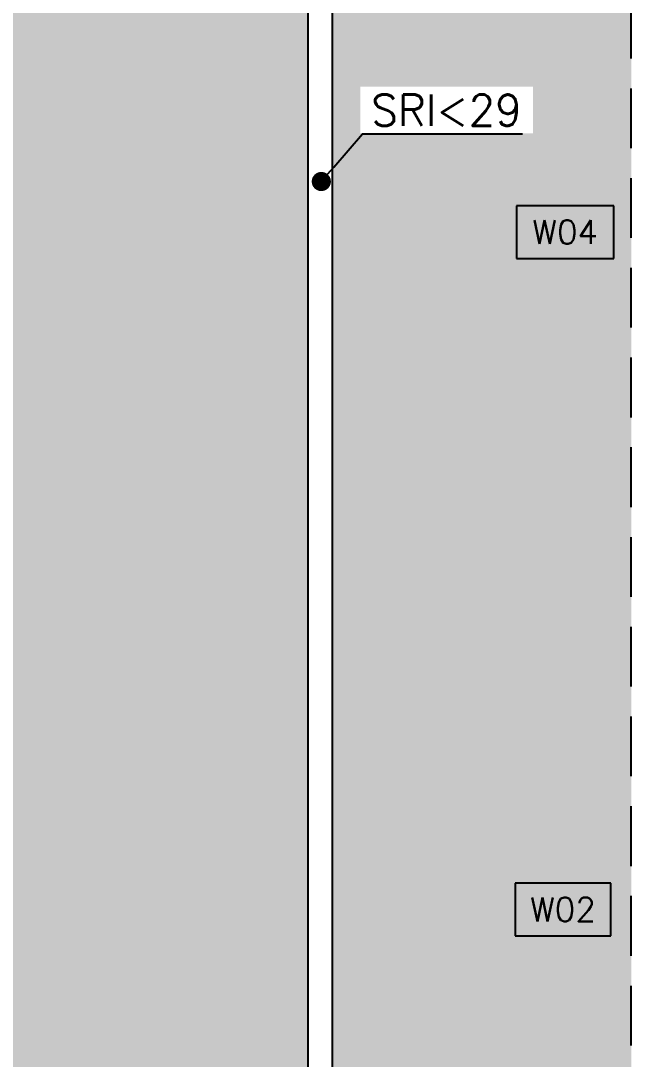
# Model space of a CAD drawing. Header units: centimetres. Extents: x -10658 to 14823, y -5448 to 3597.
# Drawn here: x -1940.1 to -1685, y 1234.8 to 1668.8 of the extents above; entities that cross this region are included whole.
import ezdxf
from ezdxf.enums import TextEntityAlignment as Align

# ---------------------------------------------------------------- set-up
doc = ezdxf.new("R2010")
doc.units = ezdxf.units.CM
doc.header["$LTSCALE"] = 100
doc.header["$MEASUREMENT"] = 0
doc.header["$PDMODE"] = 35
doc.linetypes.add('A0-01 FLOOR PLANS$0$HIDDEN', pattern=[0.375, 0.25, -0.125])
for name, color, linetype in [('A0-01 FLOOR PLANS$0$HIDDEN -03', 8, 'A0-01 FLOOR PLANS$0$HIDDEN'), ('A0-01 FLOOR PLANS$0$TEXT-SCHED', 3, 'Continuous'), ('DIM IN', 1, 'Continuous'), ('SOURROUNDING$0$HATCH', 8, 'Continuous'), ('SOURROUNDING$0$KERBSTONE', 11, 'Continuous')]:
    doc.layers.add(name, color=color, linetype=linetype)
doc.layers.add('SOURROUNDING$0$HAT', color=8, linetype='Continuous', lineweight=9)
doc.styles.add('A0-01 FLOOR PLANS$0$A0-01 GROUND FLOOR PLAN - For Entry modification$0$ROMANS', font='romans')
doc.styles.add('ROMANS', font='romans')
doc.styles.add('SOURROUNDING$0$22', font='romans.shx')
doc.dimstyles.new('A0-01 FLOOR PLANS$0$A0-01 GROUND FLOOR PLAN - For Entry modification$0$text', dxfattribs={"dimtxt": 18, "dimasz": 10, "dimexe": 10, "dimexo": 10, "dimgap": -6, "dimtad": 1, "dimtih": 1, "dimtoh": 1, "dimdec": 0, "dimdsep": 46, "dimtxsty": 'A0-01 FLOOR PLANS$0$A0-01 GROUND FLOOR PLAN - For Entry modification$0$ROMANS', "dimblk1": 'A0-01 FLOOR PLANS$0$A0-01 GROUND FLOOR PLAN - For Entry modification$0$_ARCHTICK', "dimblk2": 'A0-01 FLOOR PLANS$0$A0-01 GROUND FLOOR PLAN - For Entry modification$0$_ARCHTICK', "dimsah": 1, "dimcen": 25, "dimdle": 10, "dimse1": 1, "dimse2": 1, "dimsd1": 1, "dimsd2": 1, "dimclrd": 1, "dimclre": 1, "dimclrt": 2, "dimadec": 0, "dimazin": 0, "dimtfac": 1, "dimtdec": 0, "dimtmove": 2, "dimatfit": 3, "dimldrblk": 'A0-01 FLOOR PLANS$0$A0-01 GROUND FLOOR PLAN - For Entry modification$0$_ARCHTICK', "dimfxl": 1, "dimtolj": 1, "dimtzin": 0, "dimarcsym": 0})
doc.dimstyles.new('AS-17-100', dxfattribs={"dimtxt": 17, "dimasz": 10, "dimexe": 10, "dimexo": 10, "dimgap": 6, "dimtad": 1, "dimtoh": 1, "dimdec": 0, "dimdsep": 46, "dimtxsty": 'ROMANS', "dimblk1": 'ARCHTICK', "dimblk2": 'ARCHTICK', "dimsah": 1, "dimcen": 25, "dimdle": 10, "dimclrd": 1, "dimclre": 1, "dimclrt": 2, "dimadec": 0, "dimazin": 0, "dimtfac": 1, "dimtdec": 0, "dimtofl": 0, "dimtmove": 2, "dimatfit": 3, "dimldrblk": 'ARCHTICK', "dimfxl": 1, "dimtolj": 1, "dimtzin": 0, "dimarcsym": 0})

# ---------------------------------------------------------------- blocks, each defined once
blk = doc.blocks.new('_ARCHTICK')
at = {"color": 0, "linetype": 'ByBlock', "const_width": 0.15}
blk.add_lwpolyline([(-0.5, -0.5), (0.5, 0.5)], dxfattribs=at)
blk = doc.blocks.new('*D55')
at = {"layer": 'Defpoints', "color": 0, "transparency": 16777216}
for p in [(-3048, 1883.364883502145), (-1685.000000000025, 1853.000000000005), (-3048, 1585.000000000005)]:
    blk.add_point(p, dxfattribs=at)
at = {"layer": 'DIM IN', "color": 1, "lineweight": -2, "transparency": 16777216}
for p, q in [((-3048, 1595.000000000005), (-3048, 1893.364883502145)), ((-1685.000000000025, 1863.000000000005), (-1685.000000000025, 1893.364883502145)), ((-1675.000000000025, 1883.364883502145), (-3058, 1883.364883502145))]:
    blk.add_line(p, q, dxfattribs=at)
at = {"layer": 'DIM IN', "color": 1, "lineweight": -2, "transparency": 16777216, "xscale": 10, "yscale": 10, "zscale": 10, "rotation": 180}
blk.add_blockref('_ARCHTICK', (-3048, 1883.364883502145), dxfattribs=at)
at = {"layer": 'DIM IN', "color": 1, "lineweight": -2, "transparency": 16777216, "xscale": 10, "yscale": 10, "zscale": 10}
blk.add_blockref('_ARCHTICK', (-1685.000000000025, 1883.364883502145), dxfattribs=at)
at = {"layer": 'DIM IN', "color": 2, "transparency": 16777216, "insert": (-2366.500000000013, 1893.364883502145), "char_height": 16, "attachment_point": 5, "style": 'ROMANS'}
blk.add_mtext('\\A1;1363', dxfattribs=at)
blk = doc.blocks.new('SOURROUNDING$0$_Dot')
at = {"color": 0, "linetype": 'ByBlock', "lineweight": -2}
blk.add_line((-0.5, 0), (-1, 0), dxfattribs=at)
at = {"color": 0, "linetype": 'ByBlock', "const_width": 0.5}
blk.add_lwpolyline([(-0.25, 0, 1), (0.25, 0, 1)], format="xyb", close=True, dxfattribs=at)
blk = doc.blocks.new('SOURROUNDING')
at = {"layer": 'SOURROUNDING$0$HAT', "transparency": 33554658}
h = blk.add_hatch(dxfattribs=at)
h.set_pattern_fill('CROSS', color=256, scale=150, angle=90)
h.set_pattern_definition([(90, (0, 0), (-37.5, 37.5), [18.75, -56.25]), (180, (9.375, 9.375), (-37.5, -37.49999999999999), [18.75, -56.25])])
h.paths.add_polyline_path([(-1392.065571825893, 640.0056710339665), (-2418, 639.9943289696406), (-2418, 25.00000000000046), (-1392.065571825893, 25.00000000000003)])
h.paths.add_polyline_path([(-1810.00000000006, 2848.000000000015), (-1810.000000000076, 3028), (-3028, 3027.999999999999), (-3028, 785.0000000017874), (-1819.999999999348, 785.0000000018192), (-1820.000000000057, 1969.719852353662), (-1935.000000000041, 1969.719852353595), (-1935.000000000019, 2521.189775922605), (-1820.000000000025, 2521.189775922629), (-1820.000000000059, 2848.000000000015)])
h.paths.add_polyline_path([(-890.0000000000257, 3028), (-880.0000000000273, 2818.000000000007), (-164.9999999999978, 2818.000000000006), (-174.9999999999961, 2848.000000000013), (-164.999999999995, 2848.000000000014), (-164.9999999998214, 652.9137857794739), (-722.0655717155141, 652.9137891617253), (-722.0655531118957, 25.00000011200814), (-20, 19.99999999999977), (-20.00000000000091, 3028)])
at = {"layer": 'SOURROUNDING$0$KERBSTONE', "lineweight": 13}
h = blk.add_hatch(dxfattribs=at)
h.set_pattern_fill('AR-HBONE', color=252, scale=5, angle=90)
h.set_pattern_definition([(135, (0, 0), (-28.2842712474619, 1.731912112470987e-15), [60, -20]), (225, (-14.142135625, 14.142135625), (-28.2842712474619, 3.9523581617213e-15), [60, -20])])
h.paths.add_polyline_path([(-174.9999999999995, 1001.388733368148), (-180.2372202335287, 999.4018025608985), (-174.9999999999998, 1003.262964355024), (-174.9999999999975, 1910.06746708433), (-189.1883495621125, 1904.684598388356), (-174.9999999999975, 1915.145016474309), (-174.9999999999975, 1965.254414543792), (-177.7862639594871, 1965.570847487486), (-174.9999999999973, 1966.160834471921), (-174.9999999999961, 2515.31407094349), (-190.9484910254077, 2509.26342828679), (-174.9999999999961, 2521.021517783776), (-174.9999999999959, 2569.633347105632), (-179.5464054227816, 2570.14967738592), (-174.9999999999961, 2571.112371539958), (-174.9999999999957, 2808.000000000006), (-890.000000000025, 2808.000000000006), (-890.000000000025, 3028), (-1810.000000000075, 3028), (-1810.000000000024, 2511.189775922623), (-1925.000000000019, 2511.189775922612), (-1925.00000000004, 1979.719852353628), (-1810.000000000056, 1979.719852353628), (-1809.999999999347, 775.0000000018035), (-3028, 775.0000000018031), (-3028, 650.0000000018035), (-2728, 650.0000000018035), (-2447.999999999999, 650.000000001804), (-2428, 650.0000000018035), (-1382.065571825893, 650.0000000018035), (-1382.065571825892, 25.00000000000011), (-1257.585336144932, 25.00000000000011), (-1257.065571825896, 25.00000000316902), (-857.0655718258947, 24.99999999999989), (-732.0659801441941, 25), (-732.065571825893, 667.9999999999965), (-175.0000000000002, 668.000000000032)])
h.paths.add_polyline_path([(-1685, 828.0000000000057), (-1685, 2129.719852353604), (-1770.000000000009, 2129.719852353604), (-1770.000000000009, 2361.189775922634), (-1685, 2361.189775922634), (-1685, 2748.000000000005), (-1220, 2748.000000000005), (-1219.999999999999, 2683.000000000005), (-890, 2683.000000000005), (-300, 2683.000000000006), (-300, 788.0000000000057), (-589.9999999999995, 788.0000000000057), (-589.9999999999997, 793.0000000000057), (-817, 793.0000000000055), (-817, 713.0000000000298), (-1286.116348528466, 712.9999999999948), (-1287.5, 828.0000000000058)], flags=16)
h.paths.add_polyline_path([(-1798.226780842823, 1621.662886067414), (-1726.107733223775, 1621.662886067414), (-1726.107733223775, 1641.162886067414), (-1798.226780842823, 1641.162886067414)], flags=16)
h.paths.add_polyline_path([(-1563.971165272614, 2964.650889992762), (-999.200087509995, 2964.650889992762), (-999.200087509995, 3018.338407045968), (-1563.971165272614, 3018.338407045968)], flags=16)
at = {"layer": 'SOURROUNDING$0$HATCH', "color": 1, "linetype": 'Continuous', "ltscale": 15}
blk.add_lwpolyline([(-1809.289692876917, 1607.623208396894), (-1797.330484249466, 1621.435041064913), (-1730.505191011445, 1621.435041064913)], dxfattribs=at)
at = {"layer": 'SOURROUNDING$0$KERBSTONE', "color": 2}
for p, q in [((-1810.000000000056, 1979.719852353628), (-1809.999999999347, 775.0000000018036)), ((-1819.999999999347, 785.0000000018035), (-1820.000000000057, 1969.719852353628))]:
    blk.add_line(p, q, dxfattribs=at)
at = {"layer": 'SOURROUNDING$0$HATCH', "color": 1, "linetype": 'Continuous', "ltscale": 15, "xscale": 8, "yscale": 8, "zscale": 8, "rotation": 229.1117954987971}
blk.add_blockref('SOURROUNDING$0$_Dot', (-1814.526374413478, 1601.575302438247), dxfattribs=at)
at = {"layer": 'SOURROUNDING$0$HATCH', "color": 1, "linetype": 'Continuous', "ltscale": 15, "style": 'SOURROUNDING$0$22'}
blk.add_text('SRI<29', height=13, dxfattribs=at).set_placement((-1762.167257033299, 1624.912886067414), align=Align.CENTER)
blk = doc.blocks.new('*D1757')
at = {"layer": 'A0-01 FLOOR PLANS$0$TEXT-SCHED', "color": 1, "lineweight": -2, "transparency": 16777216}
for p, q in [((-1792.339942860711, 1556.468288208713), (-1832.91137143214, 1556.468288208713)), ((-1832.91137143214, 1556.468288208713), (-1832.91137143214, 1534.468288208713)), ((-1792.339942860711, 1534.468288208713), (-1792.339942860711, 1556.468288208713)), ((-1832.91137143214, 1534.468288208713), (-1792.339942860711, 1534.468288208713))]:
    blk.add_line(p, q, dxfattribs=at)
at = {"layer": 'Defpoints', "color": 0, "transparency": 16777216}
blk.add_point((-1812.625657146436, 1545.468288208713), dxfattribs=at)
blk.add_point((-1812.625657146436, 1545.468288208713), dxfattribs=at)
blk.add_point((-1812.625657146436, 1545.468288208713), dxfattribs=at)
at = {"layer": 'A0-01 FLOOR PLANS$0$TEXT-SCHED', "color": 2, "transparency": 16777216, "insert": (-1812.625657146426, 1545.468288208713), "char_height": 8, "width": 47.14285714285714, "attachment_point": 5, "style": 'A0-01 FLOOR PLANS$0$A0-01 GROUND FLOOR PLAN - For Entry modification$0$ROMANS'}
blk.add_mtext('\\A1;{\\H1.25x;W04}', dxfattribs=at)
blk = doc.blocks.new('A0-01 FLOOR PLANS$0$A0-01 GROUND FLOOR PLAN - For Entry modification$0$_ARCHTICK')
at = {"color": 0, "linetype": 'ByBlock', "const_width": 0.15}
blk.add_lwpolyline([(-0.5, -0.5), (0.5, 0.5)], dxfattribs=at)
blk = doc.blocks.new('*D1826')
at = {"layer": 'A0-01 FLOOR PLANS$0$TEXT-SCHED', "color": 1, "lineweight": -2, "transparency": 16777216}
for p, q in [((-1793.474074495432, 1273.360609173365), (-1833.56931259067, 1273.360609173365)), ((-1833.56931259067, 1273.360609173365), (-1833.56931259067, 1251.360609173365)), ((-1793.474074495432, 1251.360609173365), (-1793.474074495432, 1273.360609173365)), ((-1833.56931259067, 1251.360609173365), (-1793.474074495432, 1251.360609173365))]:
    blk.add_line(p, q, dxfattribs=at)
at = {"layer": 'Defpoints', "color": 0, "transparency": 16777216}
blk.add_point((-1813.521693543062, 1262.360609173365), dxfattribs=at)
blk.add_point((-1813.521693543062, 1262.360609173365), dxfattribs=at)
blk.add_point((-1813.521693543062, 1262.360609173365), dxfattribs=at)
at = {"layer": 'A0-01 FLOOR PLANS$0$TEXT-SCHED', "color": 2, "transparency": 16777216, "insert": (-1813.521693543051, 1262.360609173365), "char_height": 8, "width": 47.14285714285714, "attachment_point": 5, "style": 'A0-01 FLOOR PLANS$0$A0-01 GROUND FLOOR PLAN - For Entry modification$0$ROMANS'}
blk.add_mtext('\\A1;{\\H1.25x;W02}', dxfattribs=at)
blk = doc.blocks.new('A0-01 FLOOR PLANS')
at = {"layer": 'A0-01 FLOOR PLANS$0$HIDDEN -03'}
blk.add_line((-1784.999999999996, 793.0000000000055), (-1785, 2713.000000000005), dxfattribs=at)
at = {"layer": 'A0-01 FLOOR PLANS$0$TEXT-SCHED'}
for base, p1, p2, text, picture, middle in [((-1812.625657146436, 1545.468288208713), (-1812.625657146436, 1545.468288208713), (-1812.625657146436, 1545.468288208713), '{\\H1.25x;W04}', '*D1757', (-1812.625657146426, 1545.468288208713)), ((-1813.521693543062, 1262.360609173365), (-1813.521693543062, 1262.360609173365), (-1813.521693543062, 1262.360609173365), '{\\H1.25x;W02}', '*D1826', (-1813.521693543051, 1262.360609173365))]:
    dim = blk.add_linear_dim(base=base, p1=p1, p2=p2, text=text, dimstyle='A0-01 FLOOR PLANS$0$A0-01 GROUND FLOOR PLAN - For Entry modification$0$text', override={"dimtxt": 8, "dimgap": -6, "dimclrt": 2}, dxfattribs=at)
    dim.commit()
    dim.dimension.update_dxf_attribs({"geometry": picture, "text_midpoint": middle, "dimtype": 128})

msp = doc.modelspace()

# ---------------------------------------------------------------- block references
at = {"layer": 'DIM IN'}
for name, p in [('SOURROUNDING', (-4.547473508864641e-13, 0)), ('A0-01 FLOOR PLANS', (99.99999999997408, 35))]:
    msp.add_blockref(name, p, dxfattribs=at)

# ---------------------------------------------------------------- dimensions: what is measured, and where the dimension line sits
dim = msp.add_linear_dim(base=(-3048, 1883.364883502145), p1=(-1685.000000000025, 1853.000000000005), p2=(-3048, 1585.000000000005), dimstyle='AS-17-100', override={"dimtxt": 16, "dimgap": 2}, dxfattribs=at)
dim.commit()
dim.dimension.update_dxf_attribs({"geometry": '*D55', "text_midpoint": (-2366.500000000013, 1893.364883502145)})

doc.saveas('drawing.dxf')
